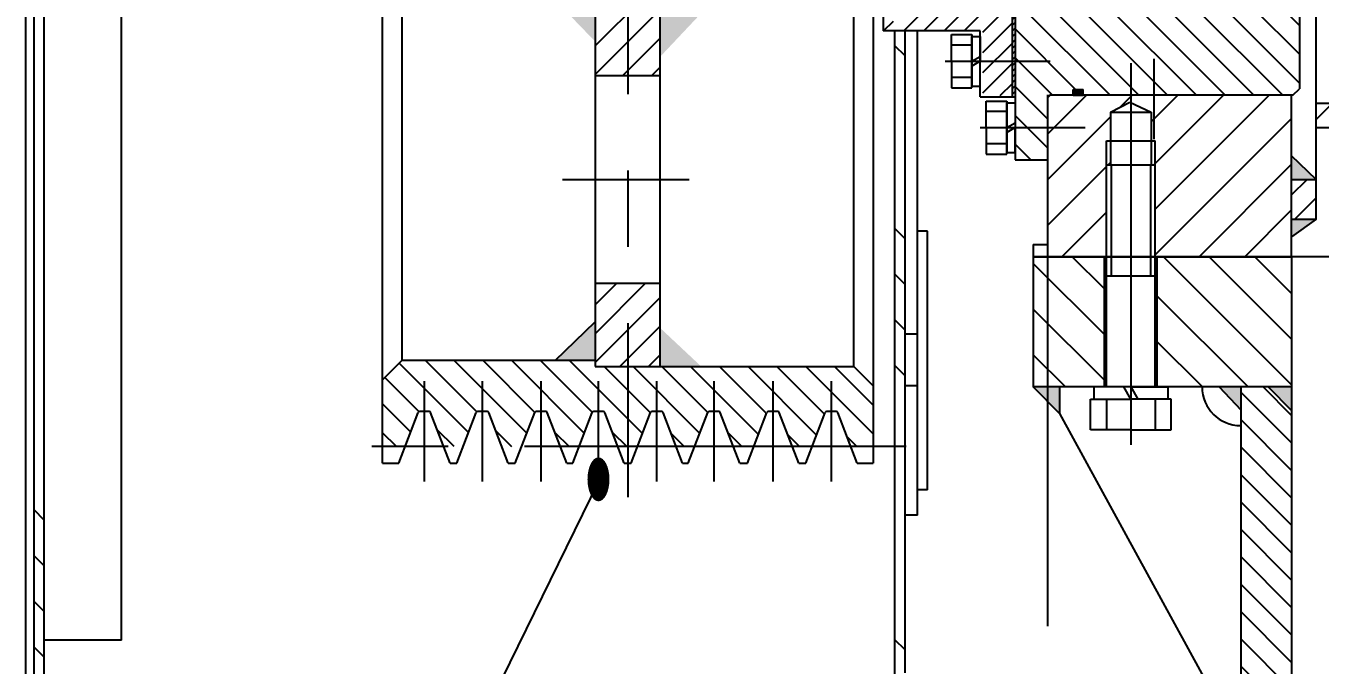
# Model space of a CAD drawing. Header units: millimetres. Extents: x 0 to 6300, y 0 to 4455.
# Drawn here: x 1507 to 2142, y 2585 to 2899 of the extents above; entities that cross this region are included whole.
import ezdxf
from ezdxf.enums import TextEntityAlignment as Align

# ---------------------------------------------------------------- set-up
doc = ezdxf.new("R2010")
doc.units = ezdxf.units.MM
doc.header["$LTSCALE"] = 150
doc.linetypes.add('G', pattern=[2, 1.25, -0.25, 0.25, -0.25])
doc.linetypes.add('K', pattern=[2.5, 1.25, -0.25, 0.25, -0.25, 0.25, -0.25])
for name, color, linetype in [('01', 7, 'Continuous'), ('02', 1, 'Continuous'), ('05', 142, 'G'), ('07', 6, 'K'), ('11', 3, 'Continuous')]:
    doc.layers.add(name, color=color, linetype=linetype)
doc.styles.get("Standard").update_dxf_attribs({"font": 'isocp', "width": 0.707, "bigfont": 'intecad.shx'})
pattern_1 = [(135, (1278.381, 2296.06), (-7.07107, -7.07107), [])]

# ---------------------------------------------------------------- blocks, each defined once
blk = doc.blocks.new('*U1')
at = {"layer": '01'}
for p, q in [((-18.25, 6), (-18.25, 0)), ((0, 6), (-18.25, 6)), ((-18.25, 0), (0, 0)), ((0, 0), (-3.46, 6)), ((0, 6), (3.46, 0)), ((0, 6), (18.25, 6)), ((18.25, 0), (0, 0)), ((18.25, 6), (18.25, 0))]:
    blk.add_line(p, q, dxfattribs=at)
at = {"layer": '05'}
blk.add_line((0, 8.1), (0, -2.1), dxfattribs=at)
blk = doc.blocks.new('*U12')
at = {"layer": '01'}
for p, q in [((-12.2, 4.1), (-12.2, 0)), ((0, 4.1), (-12.2, 4.1)), ((-12.2, 0), (0, 0)), ((0, 0), (-2.37, 4.1)), ((0, 4.1), (2.37, 0)), ((0, 4.1), (12.2, 4.1)), ((12.2, 0), (0, 0)), ((12.2, 4.1), (12.2, 0))]:
    blk.add_line(p, q, dxfattribs=at)
at = {"layer": '05'}
blk.add_line((0, 6.2), (0, -2.1), dxfattribs=at)

msp = doc.modelspace()

# ---------------------------------------------------------------- hatches: boundary and pattern name
at = {"layer": '01', "linetype": 'Continuous'}
h = msp.add_hatch(color=7, dxfattribs=at)
h.paths.add_polyline_path([(1786.27, 2890.96), (1765.73, 2912.2), (1786.27, 2912.2)])
h.paths.add_polyline_path([(1839.26, 2905.75), (1818.27, 2883.47), (1818.27, 2905.75)])
h.paths.add_polyline_path([(1786.27, 2734.2), (1766.57, 2734.2), (1786.27, 2753.15)])
h.paths.add_polyline_path([(1838.48, 2731.2), (1818.27, 2731.2), (1818.27, 2750.16)])
at = {"layer": '01'}
for points in [[(2128.49, 2834.72), (2128.49, 2823.2), (2140.49, 2823.2)], [(2128.49, 2803.7), (2128.49, 2794.97), (2140.49, 2803.7)], [(2014.49, 2708.2), (2001.49, 2721.2), (2014.49, 2721.2)], [(2103.49, 2709.93), (2092.94, 2721.2), (2103.49, 2721.2)], [(2116.93, 2721.2), (2128.49, 2721.2), (2128.49, 2709.6)]]:
    msp.add_hatch(color=256, dxfattribs=at).paths.add_polyline_path(points)
at = {"layer": '02', "linetype": 'Continuous'}
h = msp.add_hatch(dxfattribs=at)
h.set_pattern_fill('_USER', color=1, scale=10, angle=135, style=0, pattern_type=0)
h.set_pattern_definition(pattern_1)
h.paths.add_polyline_path([(1779.52, 3293.2), (1779.52, 3296.2), (1913.32, 3296.2), (1922.82, 3305.7), (1922.82, 3335.5), (1911.92, 3335.5), (1905.28, 3318.2), (1899.55, 3318.2), (1892.91, 3335.5), (1883.22, 3335.5), (1876.58, 3318.2), (1870.85, 3318.2), (1864.21, 3335.5), (1854.22, 3335.5), (1847.58, 3318.2), (1841.85, 3318.2), (1835.21, 3335.5), (1826.12, 3335.5), (1819.48, 3318.2), (1813.75, 3318.2), (1807.11, 3335.5), (1797.42, 3335.5), (1790.78, 3318.2), (1785.05, 3318.2), (1778.41, 3335.5), (1769.22, 3335.5), (1762.58, 3318.2), (1756.85, 3318.2), (1750.21, 3335.5), (1740.42, 3335.5), (1733.78, 3318.2), (1728.05, 3318.2), (1721.41, 3335.5), (1711.92, 3335.5), (1705.28, 3318.2), (1699.55, 3318.2), (1692.91, 3335.5), (1681.82, 3335.5), (1681.82, 3302.7), (1691.32, 3293.2)])
h.paths.add_polyline_path([(1779.52, 2731.2), (1779.52, 2734.2), (1691.32, 2734.2), (1681.82, 2724.7), (1681.82, 2691.9), (1692.91, 2691.9), (1699.55, 2709.2), (1705.28, 2709.2), (1711.92, 2691.9), (1721.41, 2691.9), (1728.05, 2709.2), (1733.78, 2709.2), (1740.42, 2691.9), (1750.21, 2691.9), (1756.85, 2709.2), (1762.58, 2709.2), (1769.22, 2691.9), (1778.41, 2691.9), (1785.05, 2709.2), (1790.78, 2709.2), (1797.42, 2691.9), (1807.11, 2691.9), (1813.75, 2709.2), (1819.48, 2709.2), (1826.12, 2691.9), (1835.21, 2691.9), (1841.85, 2709.2), (1847.58, 2709.2), (1854.22, 2691.9), (1864.21, 2691.9), (1870.85, 2709.2), (1876.58, 2709.2), (1883.22, 2691.9), (1892.91, 2691.9), (1899.55, 2709.2), (1905.28, 2709.2), (1911.92, 2691.9), (1922.82, 2691.9), (1922.82, 2721.7), (1913.32, 2731.2)])
h = msp.add_hatch(dxfattribs=at)
h.set_pattern_fill('_USER', color=1, scale=10, angle=45, style=0, pattern_type=0)
h.set_pattern_definition([(45, (1278.381, 2296.06), (-7.07107, 7.07107), [])])
h.paths.add_polyline_path([(1786.27, 3255.2), (1818.27, 3255.2), (1818.27, 3296.2), (1786.27, 3296.2)])
h.paths.add_polyline_path([(1786.27, 3115.2), (1818.27, 3115.2), (1818.27, 3153.2), (1786.27, 3153.2)])
h.paths.add_polyline_path([(1786.27, 2874.2), (1818.27, 2874.2), (1818.27, 2912.2), (1786.27, 2912.2)])
h.paths.add_polyline_path([(1786.27, 2772.2), (1786.27, 2731.2), (1818.27, 2731.2), (1818.27, 2772.2)])
at = {"layer": '02'}
h = msp.add_hatch(dxfattribs=at)
h.set_pattern_fill('LINE', color=256, scale=3, angle=45, style=0)
h.set_pattern_definition([(45, (-4177.618, -1604.612), (-6.735192, 6.735192), [])])
h.paths.add_polyline_path([(2128.49, 3204.2), (2140.49, 3204.2), (2140.49, 3279.7), (2128.49, 3279.7)])
h.paths.add_polyline_path([(2128.49, 2803.7), (2140.49, 2803.7), (2140.49, 2823.2), (2128.49, 2823.2)])
h = msp.add_hatch(dxfattribs=at)
h.set_pattern_fill('LINE', color=256, scale=5, angle=45, style=0)
h.set_pattern_definition([(45, (199.65, -1545.271), (-11.22532, 11.22532), [])])
h.paths.add_polyline_path([(2128.49, 3162.7), (2128.49, 3229.7), (2008.49, 3229.7), (2008.49, 3164.2), (2009.99, 3162.7)])
h.paths.add_polyline_path([(2061.49, 2785.2), (2128.49, 2785.2), (2128.49, 2864.7), (2049.49, 2864.7), (2049.49, 2860.85), (2059.49, 2856.2), (2059.49, 2842.2), (2061.49, 2842.2), (2061.49, 2830.2)])
h.paths.add_polyline_path([(2037.49, 2830.2), (2037.49, 2842.2), (2039.49, 2842.2), (2039.49, 2856.2), (2048.93, 2861.11), (2049.49, 2860.85), (2049.49, 2864.7), (2009.99, 2864.7), (2008.49, 2863.2), (2008.49, 2791.2), (2008.49, 2785.2), (2037.49, 2785.2)])
h.paths.add_polyline_path([(2037.49, 2830.2), (2039.49, 2830.2), (2039.49, 2842.2), (2037.49, 2842.2)], flags=16)
h.paths.add_polyline_path([(2059.49, 2830.2), (2061.49, 2830.2), (2061.49, 2842.2), (2059.49, 2842.2)], flags=17)
at = {"layer": '02', "linetype": 'Continuous'}
h = msp.add_hatch(dxfattribs=at)
h.set_pattern_fill('_USER', color=1, scale=2, angle=45, style=0, pattern_type=0)
h.set_pattern_definition([(45, (1488.102, 2243.0879), (-1.4142136, 1.4142136), [])])
h.paths.add_polyline_path([(1992.59, 2907.34), (1991.27, 2907.34), (1991.27, 2864.45), (1992.59, 2864.45)])
msp.add_hatch(color=1, dxfattribs=at).paths.add_polyline_path([(2025.99, 2864.55), (2025.99, 2867.35), (2021.19, 2867.35), (2021.19, 2864.55)])
h = msp.add_hatch(dxfattribs=at)
h.set_pattern_fill('LINE', color=1, scale=3, angle=45, style=0)
h.set_pattern_definition([(45, (-4552.771, -1604.612), (-6.735192, 6.735192), [])])
h.paths.add_polyline_path([(2140.49, 2860.7), (2140.49, 2848.7), (2351.49, 2848.7), (2351.49, 2860.7)])
at = {"layer": '02'}
h = msp.add_hatch(dxfattribs=at)
h.set_pattern_fill('LINE', color=256, scale=5, angle=135, style=0)
h.set_pattern_definition([(135, (199.65, -1545.271), (-11.22532, -11.22532), [])])
h.paths.add_polyline_path([(2128.49, 2721.2), (2128.49, 2785.2), (2062.49, 2785.2), (2062.49, 2721.2), (2067.74, 2721.2)])
h.paths.add_polyline_path([(2036.49, 2785.2), (2008.49, 2785.2), (2008.49, 2721.2), (2036.49, 2721.2)])
h.paths.add_polyline_path([(2008.49, 2785.2), (2001.49, 2785.2), (2001.49, 2721.2), (2008.49, 2721.2)])
h = msp.add_hatch(dxfattribs=at)
h.set_pattern_fill('LINE', color=256, scale=3, angle=45, style=0)
h.set_pattern_definition([(135, (9231.092, 1154.34), (6.735192, 6.735192), [])])
h.paths.add_polyline_path([(2363.49, 2537.2), (2388.49, 2537.2), (2388.49, 2721.2), (2375.05, 2721.2), (2363.49, 2709.6)])
h.paths.add_polyline_path([(2128.49, 2709.6), (2116.93, 2721.2), (2103.49, 2721.2), (2103.49, 2537.2), (2128.49, 2537.2)])
at = {"layer": '11', "linetype": 'Continuous'}
h = msp.add_hatch(dxfattribs=at)
h.set_pattern_fill('_USER', color=3, scale=7, angle=45, style=0, pattern_type=0)
h.set_pattern_definition([(45, (1278.3815, 2296.0595), (-4.949747, 4.949747), [])])
h.paths.add_polyline_path([(1991.27, 3162.95), (1976.79, 3162.95), (1976.79, 3131.2), (1968.07, 3131.2), (1967.57, 3120.95), (1966.62, 3120.95), (1966.62, 3096.25), (1979.92, 3096.25), (1979.92, 3086.75), (1983.12, 3086.75), (1983.12, 3110.55), (2002.12, 3110.55), (2002.12, 3120.06), (1991.27, 3120.06)])
h.paths.add_polyline_path([(1955.52, 3112.15), (1955.52, 3120.95), (1954.57, 3120.95), (1954.07, 3131.2), (1927.77, 3131.2), (1927.77, 3126.4), (1941.82, 3126.4), (1941.82, 3112.15)])
h.paths.add_polyline_path([(1954.52, 3099.45), (1954.52, 3096.25), (1955.52, 3096.25), (1955.52, 3112.15), (1941.82, 3112.15), (1941.82, 3099.45)])
h.paths.add_polyline_path([(1976.79, 2896.2), (1976.79, 2864.45), (1991.27, 2864.45), (1991.27, 2907.34), (2002.12, 2907.34), (2002.12, 2916.85), (1983.12, 2916.85), (1983.12, 2940.65), (1979.92, 2940.65), (1979.92, 2931.15), (1954.52, 2931.15), (1954.52, 2927.95), (1941.82, 2927.95), (1941.82, 2920.25), (1960.75, 2920.25), (1960.75, 2919.25), (1967.75, 2919.25), (1970.06, 2915.25), (1967.75, 2911.25), (1960.75, 2911.25), (1960.75, 2910.25), (1941.82, 2910.25), (1941.82, 2901), (1927.77, 2901), (1927.77, 2896.2)])
h = msp.add_hatch(dxfattribs=at)
h.set_pattern_fill('_USER', color=3, scale=10, angle=135, style=0, pattern_type=0)
h.set_pattern_definition(pattern_1)
h.paths.add_polyline_path([(2129.09, 2864.55), (2132.29, 2867.75), (2132.29, 2916.86), (2119.59, 2916.86), (2119.59, 2907.34), (1992.59, 2907.34), (1992.59, 2848.6), (2008.49, 2848.6), (2008.49, 2862.98, -0.414214), (2010.06, 2864.55), (2021.19, 2864.55), (2021.19, 2867.35), (2025.99, 2867.35), (2025.99, 2864.55)])
h.paths.add_polyline_path([(1992.59, 2848.6), (1992.59, 2832.73), (2008.49, 2832.73), (2008.49, 2848.6)])

# ---------------------------------------------------------------- linework, layer by layer
for p, q in [((2132.29, 3159.65), (2132.29, 2867.75)), ((1927.77, 2945.44), (1927.77, 2896.2)), ((1991.27, 2863.7), (1991.27, 2907.34)), ((1992.59, 2907.34), (1992.59, 2832.73)), ((1975.47, 2896.2), (1927.77, 2896.2)), ((1975.47, 2863.7), (1975.47, 2896.2)), ((1975.47, 2863.7), (1992.59, 2863.7)), ((2008.49, 2862.98), (2008.49, 2832.73)), ((2021.19, 2864.55), (2010.06, 2864.55)), ((2129.09, 2864.55), (2025.99, 2864.55)), ((2129.09, 2864.55), (2132.29, 2867.75)), ((1992.59, 2832.73), (2008.49, 2832.73)), ((1992.59, 2832.73), (2008.49, 2832.73))]:
    msp.add_line(p, q)
msp.add_arc((2010.06, 2862.98), 1.57, 90, 180)
at = {"layer": '01'}
for p, q in [((1506.59, 2531.2), (1506.59, 3496.2)), ((1510.59, 2531.2), (1510.59, 3496.2)), ((1515.59, 2531.2), (1515.59, 3496.2)), ((1553.59, 2596.84), (1553.59, 3428.05)), ((2140.49, 2803.7), (2140.49, 2943.85)), ((1933.59, 2575.7), (1933.59, 2896.2)), ((1938.59, 2580.7), (1938.59, 2896.2)), ((1944.59, 2797.7), (1944.59, 2896.2)), ((1961.37, 2881.2), (1961.37, 2894.29)), ((1961.37, 2894.29), (1971.37, 2894.29)), ((1971.37, 2894.29), (1971.37, 2881.2)), ((1971.37, 2889.2), (1961.37, 2889.2)), ((1961.37, 2881.2), (1961.37, 2868.12)), ((1971.37, 2868.12), (1971.37, 2881.2)), ((1971.37, 2873.2), (1961.37, 2873.2)), ((1961.37, 2868.12), (1971.37, 2868.12)), ((1978.49, 2848.6), (1978.49, 2861.69)), ((1978.49, 2861.69), (1988.49, 2861.69)), ((1988.49, 2861.69), (1988.49, 2848.6)), ((2008.49, 2863.2), (2009.99, 2864.7)), ((2021.19, 2867.35), (2025.99, 2867.35)), ((2021.19, 2864.55), (2021.19, 2867.35)), ((2021.19, 2864.55), (2025.99, 2864.55)), ((2025.99, 2864.55), (2025.99, 2867.35)), ((2128.49, 2785.2), (2128.49, 2864.7)), ((1988.49, 2856.6), (1978.49, 2856.6)), ((1978.49, 2848.6), (1978.49, 2835.52)), ((1988.49, 2835.52), (1988.49, 2848.6)), ((1988.49, 2840.6), (1978.49, 2840.6)), ((1978.49, 2835.52), (1988.49, 2835.52)), ((2140.49, 2823.2), (2128.49, 2834.72)), ((2140.49, 2803.7), (2128.49, 2794.97)), ((1944.59, 2658.2), (1944.59, 2797.7)), ((1949.59, 2797.7), (1944.59, 2797.7)), ((1949.59, 2670.7), (1949.59, 2797.7)), ((2001.49, 2791.2), (2001.49, 2721.2)), ((2001.49, 2785.2), (2128.49, 2785.2)), ((2128.49, 2785.2), (2128.49, 2721.2)), ((2037.49, 2775.78), (2061.49, 2775.78)), ((1944.59, 2747.2), (1938.59, 2747.2)), ((1944.59, 2721.7), (1938.59, 2721.7)), ((2128.49, 2721.2), (2001.49, 2721.2)), ((2014.49, 2708.2), (2001.49, 2721.2)), ((2014.49, 2721.2), (2014.49, 2708.2)), ((2092.94, 2721.2), (2103.49, 2709.93)), ((2103.49, 2721.2), (2103.49, 2537.2)), ((2116.93, 2721.2), (2128.49, 2709.6)), ((2128.49, 2721.2), (2128.49, 2537.2)), ((2029.72, 2715.2), (2031.24, 2715.2)), ((2029.72, 2700.2), (2029.72, 2715.2)), ((2037.49, 2715.2), (2037.49, 2700.2)), ((2069.27, 2715.2), (2049.49, 2715.2)), ((2061.49, 2715.2), (2061.49, 2700.2)), ((2069.27, 2700.2), (2069.27, 2715.2)), ((2014.49, 2708.2), (2090.49, 2569.2)), ((2049.49, 2700.2), (2029.72, 2700.2)), ((2049.49, 2700.2), (2069.27, 2700.2)), ((1949.59, 2670.7), (1944.59, 2670.7)), ((1944.59, 2658.2), (1938.59, 2658.2)), ((1553.59, 2596.84), (1515.59, 2596.84))]:
    msp.add_line(p, q, dxfattribs=at)
at = {"layer": '01', "color": 7, "linetype": 'Continuous'}
for p, q in [((1681.82, 2683.7), (1681.82, 3343.7)), ((1691.32, 3293.2), (1691.32, 2734.2)), ((1922.82, 2961.2), (1922.82, 2683.7)), ((1913.32, 2731.2), (1913.32, 2918.25)), ((1786.27, 2912.2), (1786.27, 2731.2)), ((1818.27, 2731.2), (1818.27, 2912.2)), ((1786.27, 2874.2), (1818.27, 2874.2)), ((2008.49, 2864.7), (2008.49, 2791.2)), ((2009.99, 2864.7), (2128.49, 2864.7)), ((2039.49, 2856.2), (2048.93, 2861.11)), ((2039.49, 2856.2), (2059.49, 2856.2)), ((2039.49, 2856.2), (2039.49, 2830.2)), ((2048.93, 2861.11), (2059.49, 2856.2)), ((2059.49, 2856.2), (2059.49, 2830.2)), ((2140.49, 2860.7), (2351.49, 2860.7)), ((2140.49, 2848.7), (2351.49, 2848.7)), ((2037.49, 2842.2), (2061.49, 2842.2)), ((2037.49, 2721.2), (2037.49, 2830.2)), ((2061.49, 2830.2), (2037.49, 2830.2)), ((2061.49, 2721.2), (2061.49, 2830.2)), ((1770.28, 2823.2), (1832.44, 2823.2)), ((2128.49, 2823.2), (2140.49, 2823.2)), ((2128.49, 2803.7), (2140.49, 2803.7)), ((2001.49, 2791.2), (2008.49, 2791.2)), ((2363.49, 2785.2), (2001.49, 2785.2)), ((2036.49, 2721.2), (2036.49, 2785.2)), ((2062.49, 2721.2), (2062.49, 2785.2)), ((1786.27, 2772.2), (1818.27, 2772.2)), ((1766.57, 2734.2), (1786.27, 2753.15)), ((1681.82, 2724.7), (1691.32, 2734.2)), ((1786.27, 2734.2), (1691.32, 2734.2)), ((1786.27, 2731.2), (1913.32, 2731.2)), ((1913.32, 2731.2), (1922.82, 2721.7)), ((1704.73, 2709.2), (1700.1, 2709.2)), ((1733.23, 2709.2), (1728.6, 2709.2)), ((1762.03, 2709.2), (1757.4, 2709.2)), ((1790.23, 2709.2), (1785.6, 2709.2)), ((1818.93, 2709.2), (1814.3, 2709.2)), ((1847.03, 2709.2), (1842.4, 2709.2)), ((1876.03, 2709.2), (1871.4, 2709.2)), ((1904.73, 2709.2), (1900.1, 2709.2)), ((1689.77, 2683.7), (1699.36, 2708.69)), ((1715.07, 2683.7), (1705.47, 2708.69)), ((1718.27, 2683.7), (1727.86, 2708.69)), ((1743.57, 2683.7), (1733.97, 2708.69)), ((1747.07, 2683.7), (1756.66, 2708.69)), ((1772.37, 2683.7), (1762.77, 2708.69)), ((1775.27, 2683.7), (1784.86, 2708.69)), ((1800.57, 2683.7), (1790.97, 2708.69)), ((1803.97, 2683.7), (1813.56, 2708.69)), ((1829.27, 2683.7), (1819.67, 2708.69)), ((1832.07, 2683.7), (1841.66, 2708.69)), ((1857.37, 2683.7), (1847.77, 2708.69)), ((1861.07, 2683.7), (1870.66, 2708.69)), ((1886.37, 2683.7), (1876.77, 2708.69)), ((1889.77, 2683.7), (1899.36, 2708.69)), ((1915.07, 2683.7), (1905.47, 2708.69)), ((1681.82, 2683.7), (1689.77, 2683.7)), ((1715.07, 2683.7), (1718.27, 2683.7)), ((1743.57, 2683.7), (1747.07, 2683.7)), ((1772.37, 2683.7), (1775.27, 2683.7)), ((1800.57, 2683.7), (1803.97, 2683.7)), ((1829.27, 2683.7), (1832.07, 2683.7)), ((1857.37, 2683.7), (1861.07, 2683.7)), ((1860.85, 2683.7), (1861.07, 2683.7)), ((1886.37, 2683.7), (1889.77, 2683.7)), ((1915.07, 2683.7), (1922.82, 2683.7))]:
    msp.add_line(p, q, dxfattribs=at)
at = {"layer": '01'}
msp.add_arc((2103.49, 2721.2), 19, 180, 270, dxfattribs=at)
at = {"layer": '01', "color": 7, "linetype": 'Continuous'}
for centre, start, end in [((1700.1, 2708.4), 90, 159), ((1704.73, 2708.4), 21, 90), ((1728.6, 2708.4), 90, 159), ((1733.23, 2708.4), 21, 90), ((1757.4, 2708.4), 90, 159), ((1762.03, 2708.4), 21, 90), ((1785.6, 2708.4), 90, 159), ((1790.23, 2708.4), 21, 90), ((1814.3, 2708.4), 90, 159), ((1818.93, 2708.4), 21, 90), ((1842.4, 2708.4), 90, 159), ((1847.03, 2708.4), 21, 90), ((1871.4, 2708.4), 90, 159), ((1876.03, 2708.4), 21, 90), ((1900.1, 2708.4), 90, 159), ((1904.73, 2708.4), 21, 90)]:
    msp.add_arc(centre, 0.8, start, end, dxfattribs=at)
at = {"layer": '02'}
for p, q in [((1938.59, 2883.84), (1933.59, 2888.84)), ((2037.49, 2830.2), (2037.49, 2842.2)), ((2061.49, 2830.2), (2061.49, 2842.2)), ((1938.59, 2794.04), (1933.59, 2799.04)), ((1938.59, 2771.59), (1933.59, 2776.59)), ((1938.59, 2749.14), (1933.59, 2754.14)), ((1938.59, 2726.69), (1933.59, 2731.69)), ((1787.92, 2674.79), (1511.35, 2111.01)), ((1515.59, 2655.78), (1510.59, 2660.78)), ((1515.59, 2633.33), (1510.59, 2638.33)), ((1515.59, 2610.87), (1510.59, 2615.87)), ((1938.59, 2591.99), (1933.59, 2596.99)), ((1515.59, 2588.42), (1510.59, 2593.42))]:
    msp.add_line(p, q, dxfattribs=at)
at = {"layer": '02', "color": 1, "linetype": 'Continuous'}
for p, q in [((2039.89, 2830.2), (2039.89, 2775.78)), ((2059.09, 2830.2), (2059.09, 2775.78))]:
    msp.add_line(p, q, dxfattribs=at)
at = {"layer": '05', "color": 142, "linetype": 'G'}
for p, q in [((1802.27, 3352.62), (1802.27, 2667.01)), ((1702.42, 2674.79), (1702.42, 2724.07)), ((1730.92, 2674.79), (1730.92, 2724.07)), ((1759.72, 2674.79), (1759.72, 2724.07)), ((1787.92, 2674.79), (1787.92, 2724.07)), ((1816.62, 2674.79), (1816.62, 2724.07)), ((1844.72, 2674.79), (1844.72, 2724.07)), ((1873.72, 2674.79), (1873.72, 2724.07)), ((1902.42, 2674.79), (1902.42, 2724.07)), ((1939.03, 2691.9), (1671.93, 2691.9))]:
    msp.add_line(p, q, dxfattribs=at)
at = {"layer": '05', "color": 4, "linetype": 'G'}
for p, q in [((2060.85, 3182.45), (2060.85, 2842.94)), ((1968.43, 2881.2), (2006.48, 2881.2)), ((1977.94, 2848.6), (2022.53, 2848.6)), ((1985.55, 2848.6), (2023.6, 2848.6))]:
    msp.add_line(p, q, dxfattribs=at)
at = {"layer": '05'}
for p, q in [((1958.3, 2881.2), (2009.91, 2881.2)), ((2049.49, 2880.33), (2049.49, 2677.07)), ((1975.43, 2848.6), (2027.04, 2848.6)), ((2128.49, 2823.2), (2140.49, 2823.2))]:
    msp.add_line(p, q, dxfattribs=at)
at = {"layer": '07'}
msp.add_line((2008.49, 2791.2), (2008.49, 2384.44), dxfattribs=at)

# ---------------------------------------------------------------- block references
at = {"layer": '02'}
msp.add_blockref('*U1', (2049.49, 2715.2), dxfattribs=at)
at = {"layer": '11', "rotation": 90}
for p in [(1975.47, 2881.2), (1992.59, 2848.6)]:
    msp.add_blockref('*U12', p, dxfattribs=at)

# ---------------------------------------------------------------- texts
at = {"layer": '02', "width": 0.605172}
msp.add_text('\\M+5A1F1', height=20, dxfattribs=at).set_placement((1781.92, 2664.79), (1793.92, 2664.79), align=Align.FIT)

doc.saveas('drawing.dxf')
